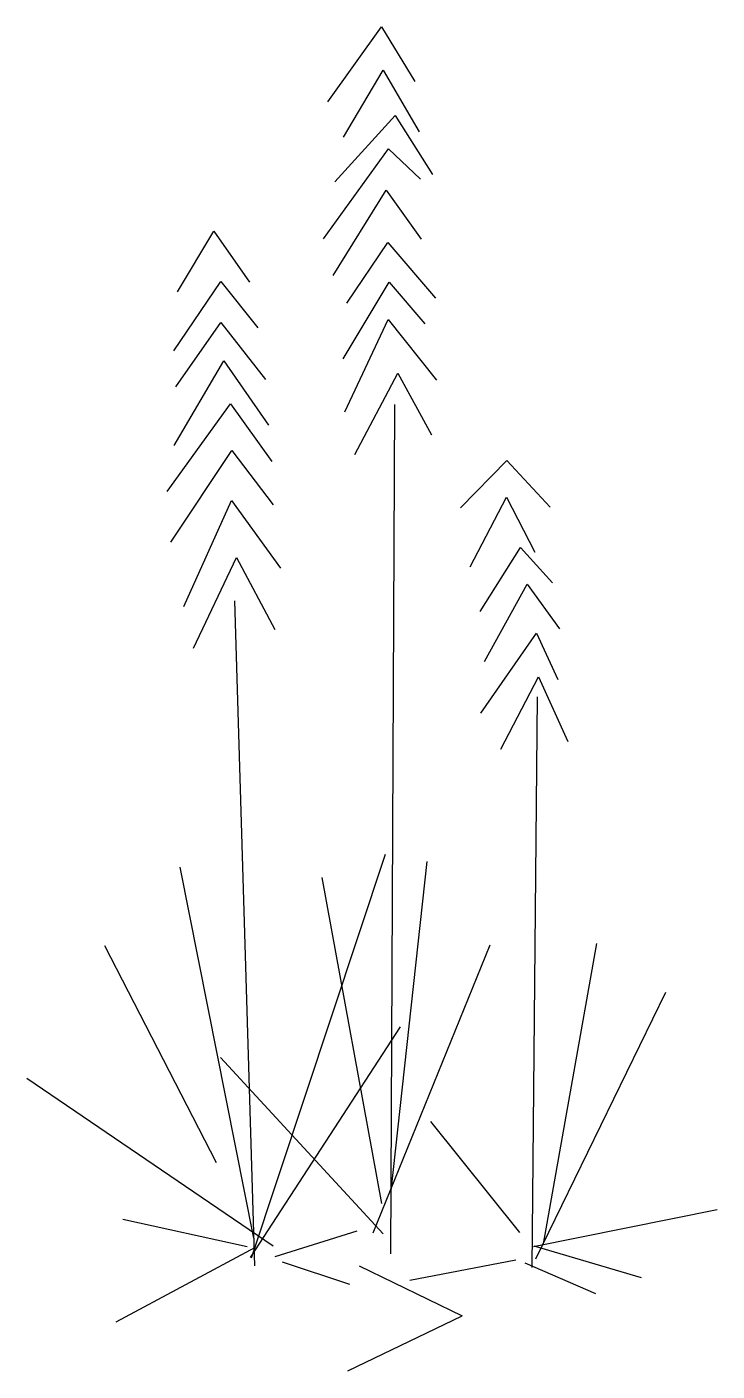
# Model space of a CAD drawing. Extents: x 87.748 to 88.197, y 90.369 to 91.245.
import ezdxf

# ---------------------------------------------------------------- set-up
doc = ezdxf.new("R2010")
doc.units = 0
doc.header["$LTSCALE"] = 0.02
doc.header["$MEASUREMENT"] = 0
doc.layers.get('0').update_dxf_attribs({"linetype": 'CONTINUOUS'})

msp = doc.modelspace()

# ---------------------------------------------------------------- linework, layer by layer
at = {"color": 191, "linetype": 'Continuous'}
for p, q in [((87.94366, 91.19631), (87.97875, 91.24524)), ((87.97875, 91.24524), (88.0005, 91.2096)), ((87.95399, 91.1734), (87.97983, 91.21695)), ((87.97983, 91.21695), (88.00322, 91.17679)), ((87.94828, 91.14426), (87.98772, 91.18754)), ((87.98772, 91.18754), (88.01193, 91.14907)), ((87.94094, 91.10721), (87.98337, 91.16576)), ((87.98337, 91.16576), (88.00404, 91.14596)), ((87.94719, 91.08317), (87.98174, 91.13889)), ((87.98174, 91.13889), (88.00458, 91.10693)), ((87.84581, 91.07257), (87.86947, 91.11217)), ((87.86947, 91.11217), (87.89259, 91.0788)), ((87.95617, 91.06507), (87.98283, 91.10467)), ((87.98283, 91.10467), (88.01383, 91.06846)), ((87.84336, 91.03411), (87.8741, 91.07936)), ((87.8741, 91.07936), (87.89803, 91.0491)), ((87.95372, 91.02887), (87.98364, 91.07893)), ((87.98364, 91.07893), (88.00703, 91.05178)), ((87.84472, 91.01063), (87.8741, 91.05249)), ((87.8741, 91.05249), (87.9032, 91.01544)), ((87.95481, 90.99436), (87.9831, 91.0546)), ((87.9831, 91.0546), (88.01465, 91.01501)), ((87.84363, 90.97245), (87.876, 91.0276)), ((87.876, 91.0276), (87.9051, 90.98574)), ((87.96134, 90.96664), (87.98935, 91.01953)), ((87.98935, 91.01953), (88.01138, 90.97937)), ((87.83901, 90.94247), (87.88035, 90.9996)), ((87.88035, 90.9996), (87.90728, 90.96198)), ((87.84146, 90.90938), (87.88117, 90.96906)), ((87.88117, 90.96906), (87.9081, 90.9337)), ((88.03015, 90.93185), (88.06034, 90.96268)), ((88.06034, 90.96268), (88.08863, 90.93213)), ((88.03641, 90.89339), (88.06007, 90.93864)), ((88.06007, 90.93864), (88.07857, 90.903)), ((87.84989, 90.86752), (87.8809, 90.93653)), ((87.8809, 90.93653), (87.91299, 90.89241)), ((88.04294, 90.86425), (88.06932, 90.90583)), ((88.06932, 90.90583), (88.09026, 90.88292)), ((87.85614, 90.84036), (87.88416, 90.89948)), ((87.88416, 90.89948), (87.90918, 90.85253)), ((88.04593, 90.83173), (88.07367, 90.88207)), ((88.07367, 90.88207), (88.09462, 90.85294)), ((88.04348, 90.79807), (88.07966, 90.85011)), ((88.07966, 90.85011), (88.09353, 90.81985)), ((88.05654, 90.77459), (88.08102, 90.82154)), ((88.08102, 90.82154), (88.10006, 90.7794))]:
    msp.add_line(p, q, dxfattribs=at)
at = {"color": 3, "linetype": 'Continuous'}
for p, q in [((87.98473, 90.44565), (87.98745, 90.99917)), ((87.89619, 90.43768), (87.88307, 90.87119)), ((88.07694, 90.4366), (88.08047, 90.80853)), ((87.89395, 90.44298), (87.98126, 90.70602)), ((87.985, 90.48666), (88.00839, 90.70134)), ((87.89558, 90.4557), (87.84744, 90.69753)), ((87.97902, 90.47846), (87.94012, 90.69087)), ((87.8711, 90.50492), (87.79848, 90.64634)), ((87.9733, 90.45923), (88.04946, 90.64703)), ((88.08428, 90.45216), (88.1191, 90.64788)), ((88.07938, 90.44226), (88.16398, 90.6162)), ((87.89341, 90.44326), (87.99106, 90.59345)), ((87.97983, 90.45866), (87.87375, 90.57349)), ((87.9081, 90.45061), (87.74761, 90.55979)), ((88.06878, 90.45951), (88.01084, 90.53192)), ((88.07775, 90.45046), (88.19743, 90.4745)), ((87.89123, 90.45005), (87.81018, 90.46786)), ((87.90946, 90.44382), (87.96277, 90.46051)), ((87.8964, 90.44976), (87.80555, 90.40112)), ((88.07802, 90.45074), (88.14793, 90.4301)), ((87.91408, 90.44043), (87.95787, 90.42572)), ((88.06633, 90.44141), (87.99724, 90.42812)), ((88.07204, 90.43971), (88.11828, 90.41963)), ((88.03158, 90.40507), (87.9644, 90.4376)), ((88.03104, 90.40507), (87.95651, 90.36915))]:
    msp.add_line(p, q, dxfattribs=at)

doc.saveas('drawing.dxf')
